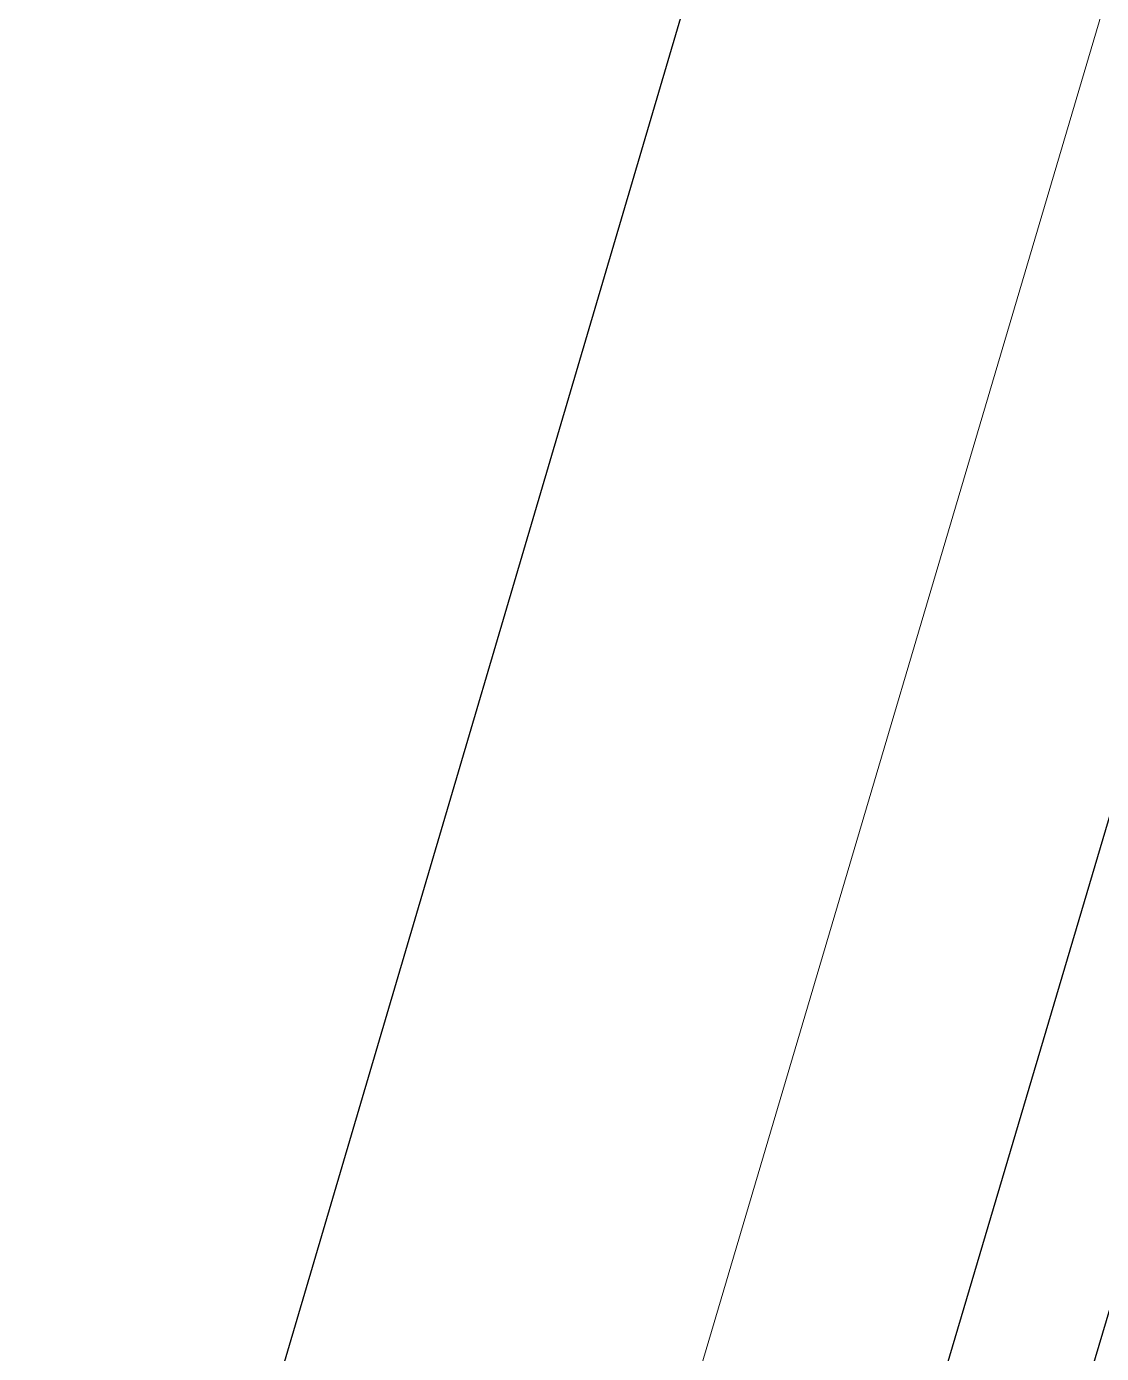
# Model space of a CAD drawing. Header units: millimetres. Extents: x 62878 to 70819, y -67946 to -61850.
# Drawn here: x 67630.6 to 67686.4, y -66562 to -66493.1 of the extents above; entities that cross this region are included whole.
import ezdxf

# ---------------------------------------------------------------- set-up
doc = ezdxf.new("R2010")
doc.units = ezdxf.units.MM
doc.layers.add('DOGRAMA', color=171, linetype='Continuous', lineweight=0)
doc.layers.add('GOR-2', color=152, linetype='Continuous', lineweight=20)
doc.layers.add('ÇATI K', color=254, linetype='Continuous')

msp = doc.modelspace()

# ---------------------------------------------------------------- linework, layer by layer
msp.add_lwpolyline([(68896.021, -63031.435), (69030.259, -63071.184), (69185.279, -62547.653), (68892.999, -62461.107, 1.044368), (68063.198, -62298.73, 0.204375), (63106.96, -62494.783, 0.353953), (62932.94, -62997.825), (63753.185, -65779.598), (64154.954, -67142.153), (65336.723, -66792.622), (65336.7, -66829.112), (65270.535, -66829.071, 0.626789), (65270.199, -67369.071), (65531.845, -67369.234, 0.926242), (66130.088, -67369.606), (66391.733, -67369.769, 0.626743), (66392.069, -66829.769), (66326.147, -66829.728), (66326.17, -66793.238), (67506.156, -67144.128), (68467.025, -63899.086), (68625.204, -63946.037), (68896.024, -63031.423)], format="xyb")
at = {"layer": 'DOGRAMA', "lineweight": -2}
msp.add_lwpolyline([(66522.144, -66852.653), (67506.156, -67144.128), (68892.83, -62461.057)], dxfattribs=at)
at = {"layer": 'GOR-2'}
msp.add_line((67703.816, -66433.53), (67651.357, -66610.72), dxfattribs=at)
at = {"layer": 'ÇATI K', "color": 0}
for p, q in [((67736.638, -66390.566), (67512.594, -67150.633)), ((67685.824, -66420.417), (67633.376, -66598.348))]:
    msp.add_line(p, q, dxfattribs=at)

doc.saveas('drawing.dxf')
